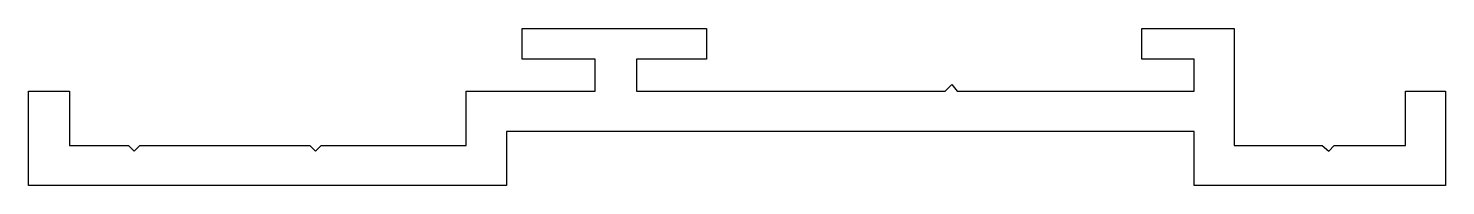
# Model space of a CAD drawing. Extents: x -43.8 to 43.8, y 0.9 to 10.6.
import ezdxf

# ---------------------------------------------------------------- set-up
doc = ezdxf.new("R2010")
doc.units = 0
doc.layers.get('0').update_dxf_attribs({"linetype": 'CONTINUOUS'})

msp = doc.modelspace()

# ---------------------------------------------------------------- linework, layer by layer
for p, q in [((-13.3, 8.695), (-13.3, 10.604)), ((-13.3, 10.604), (-1.919, 10.604)), ((-1.919, 10.604), (-1.919, 8.695)), ((25.005, 8.695), (25.005, 10.604)), ((25.005, 10.604), (30.718, 10.604)), ((30.718, 10.604), (30.718, 3.373)), ((-8.788, 8.695), (-13.3, 8.695)), ((-8.788, 6.728), (-8.788, 8.695)), ((-1.919, 8.695), (-6.243, 8.695)), ((-6.243, 8.695), (-6.243, 6.728)), ((28.231, 8.695), (25.005, 8.695)), ((28.231, 6.728), (28.231, 8.695)), ((12.845, 6.728), (13.25, 7.133)), ((13.25, 7.133), (13.597, 6.728)), ((-43.84, 6.728), (-41.295, 6.728)), ((-43.84, 0.886), (-43.84, 6.728)), ((-41.295, 6.728), (-41.295, 3.373)), ((-16.77, 3.373), (-16.77, 6.728)), ((-16.77, 6.728), (-8.788, 6.728)), ((-6.243, 6.728), (12.845, 6.728)), ((13.597, 6.728), (28.231, 6.728)), ((41.303, 3.373), (41.303, 6.728)), ((41.303, 6.728), (43.79, 6.728)), ((43.79, 6.728), (43.79, 0.886)), ((28.231, 4.241), (-14.283, 4.241)), ((-14.283, 4.241), (-14.283, 0.886)), ((28.231, 0.886), (28.231, 4.241)), ((-41.295, 3.373), (-37.651, 3.373)), ((-37.651, 3.373), (-37.304, 3.026)), ((-37.304, 3.026), (-36.957, 3.373)), ((-36.957, 3.373), (-26.43, 3.373)), ((-26.43, 3.373), (-26.082, 3.026)), ((-26.082, 3.026), (-25.735, 3.373)), ((-25.735, 3.373), (-16.77, 3.373)), ((30.718, 3.373), (36.155, 3.373)), ((36.155, 3.373), (36.56, 3.026)), ((36.56, 3.026), (36.907, 3.373)), ((36.907, 3.373), (41.303, 3.373)), ((-14.283, 0.886), (-43.84, 0.886)), ((43.79, 0.886), (28.231, 0.886))]:
    msp.add_line(p, q)

doc.saveas('drawing.dxf')
